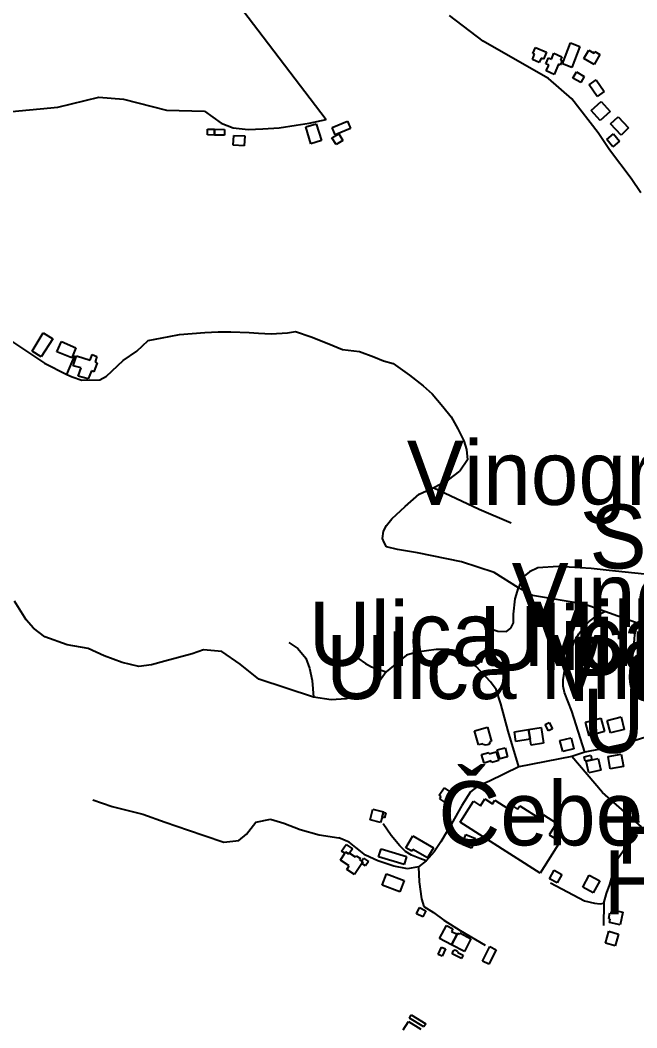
# Model space of a CAD drawing. Extents: x -8864 to 13231, y -7697 to 8949.
# Drawn here: x -3582 to -2985, y -2089 to -1114 of the extents above; entities that cross this region are included whole.
import ezdxf

# ---------------------------------------------------------------- set-up
doc = ezdxf.new("R2010")
doc.units = 0
for name, color, linetype in [('OSM_BUILDING_BARN', 9, 'CONTINUOUS'), ('OSM_BUILDING_GARAGE', 9, 'CONTINUOUS'), ('OSM_BUILDING_HOUSE', 9, 'CONTINUOUS'), ('OSM_BUILDING_ROOF', 9, 'CONTINUOUS'), ('OSM_BUILDING_YES', 9, 'CONTINUOUS'), ('OSM_HIGHWAY_FOOTWAY', 8, 'CONTINUOUS'), ('OSM_HIGHWAY_LIVING_STREET', 8, 'CONTINUOUS'), ('OSM_HIGHWAY_RESIDENTIAL', 8, 'CONTINUOUS'), ('OSM_HIGHWAY_SERVICE', 8, 'CONTINUOUS'), ('OSM_HIGHWAY_UNCLASSIFIED', 8, 'CONTINUOUS'), ('OSM_LABELS', 8, 'CONTINUOUS'), ('OSM_LEISURE_SWIMMING_POOL', 3, 'CONTINUOUS')]:
    doc.layers.add(name, color=color, linetype=linetype)

msp = doc.modelspace()

# ---------------------------------------------------------------- linework, layer by layer
at = {"layer": 'OSM_BUILDING_BARN'}
for p, q in [((-3134.663438, -2024.592746), (-3127.473544, -2010.415393)), ((-3121.462824, -2013.473254), (-3128.652717, -2027.650607)), ((-3127.473544, -2010.415393), (-3121.462824, -2013.473254)), ((-3128.652717, -2027.650607), (-3134.663438, -2024.592746))]:
    msp.add_line(p, q, dxfattribs=at)
at = {"layer": 'OSM_BUILDING_GARAGE'}
for p, q in [((-3074.119787, -1795.586795), (-3070.176448, -1793.574167)), ((-3070.176448, -1793.574167), (-3066.991149, -1799.845561)), ((-3070.934488, -1801.847069), (-3074.119787, -1795.586795)), ((-3066.991149, -1799.845561), (-3070.934488, -1801.847069)), ((-3120.505703, -1820.260949), (-3112.841077, -1818.081529)), ((-3118.024845, -1828.967512), (-3120.505703, -1820.260949)), ((-3112.841077, -1818.081529), (-3110.360219, -1826.776972)), ((-3110.360219, -1826.776972), (-3118.024845, -1828.967512)), ((-3036.263733, -1826.854808), (-3029.701711, -1825.431513)), ((-3035.329583, -1831.169171), (-3036.263733, -1826.854808)), ((-3028.767561, -1829.734757), (-3035.329583, -1831.169171)), ((-3029.701711, -1825.431513), (-3028.767561, -1829.734757)), ((-3270.972794, -1918.145843), (-3266.669578, -1911.707657)), ((-3267.856408, -1920.236308), (-3270.972794, -1918.145843)), ((-3267.029456, -1919.002044), (-3267.856408, -1920.236308)), ((-3264.449057, -1920.725565), (-3267.029456, -1919.002044)), ((-3266.669578, -1911.707657), (-3260.452119, -1915.866347)), ((-3263.782901, -1919.735931), (-3264.449057, -1920.725565)), ((-3263.269884, -1920.080635), (-3263.782901, -1919.735931)), ((-3260.452119, -1915.866347), (-3263.269884, -1920.080635))]:
    msp.add_line(p, q, dxfattribs=at)
at = {"layer": 'OSM_BUILDING_HOUSE'}
for p, q in [((-3085.850263, -1146.441933), (-3083.285178, -1140.459646)), ((-3083.285178, -1140.459646), (-3072.841073, -1144.951921)), ((-3057.228514, -1156.316042), (-3049.426063, -1136.18976)), ((-3049.426063, -1136.18976), (-3040.551636, -1139.625684)), ((-3040.551636, -1139.625684), (-3048.354087, -1159.763085)), ((-3086.363279, -1152.157352), (-3084.211671, -1147.15358)), ((-3084.211671, -1147.15358), (-3085.850263, -1146.441933)), ((-3072.841073, -1144.951921), (-3075.773692, -1151.779289)), ((-3073.308148, -1156.316042), (-3070.758377, -1150.489428)), ((-3070.758377, -1150.489428), (-3067.978898, -1151.701453)), ((-3067.978898, -1151.701453), (-3065.536325, -1146.108348)), ((-3065.536325, -1146.108348), (-3057.802786, -1149.488674)), ((-3057.802786, -1149.488674), (-3059.188698, -1152.657729)), ((-3079.678746, -1155.037301), (-3086.363279, -1152.157352)), ((-3077.887015, -1150.867491), (-3079.678746, -1155.037301)), ((-3075.773692, -1151.779289), (-3077.887015, -1150.867491)), ((-3070.528668, -1157.539186), (-3073.308148, -1156.316042)), ((-3073.032497, -1163.265725), (-3070.528668, -1157.539186)), ((-3061.011056, -1156.827539), (-3065.298959, -1166.646051)), ((-3059.387779, -1157.539186), (-3061.011056, -1156.827539)), ((-3057.557763, -1153.358257), (-3059.387779, -1157.539186)), ((-3059.188698, -1152.657729), (-3057.557763, -1153.358257)), ((-3048.354087, -1159.763085), (-3057.228514, -1156.316042)), ((-3065.298959, -1166.646051), (-3073.032497, -1163.265725)), ((-3031.570012, -1176.720311), (-3024.533257, -1171.883332)), ((-3023.867101, -1187.91764), (-3031.570012, -1176.720311)), ((-3024.533257, -1171.883332), (-3016.830347, -1183.080661)), ((-3016.830347, -1183.080661), (-3023.867101, -1187.91764)), ((-3029.563886, -1201.51678), (-3019.808908, -1192.676783)), ((-3019.808908, -1192.676783), (-3011.011051, -1202.39522)), ((-3020.766029, -1211.224097), (-3029.563886, -1201.51678)), ((-3011.011051, -1202.39522), (-3020.766029, -1211.224097)), ((-3010.720086, -1214.526586), (-3003.400024, -1207.632501)), ((-3003.400024, -1207.632501), (-2993.338767, -1218.318333)), ((-3305.628235, -1217.462132), (-3295.475094, -1214.382033)), ((-3300.697147, -1233.685472), (-3305.628235, -1217.462132)), ((-3295.475094, -1214.382033), (-3290.544006, -1230.605373)), ((-3000.651172, -1225.212419), (-3010.720086, -1214.526586)), ((-2993.338767, -1218.318333), (-3000.651172, -1225.212419)), ((-3290.544006, -1230.605373), (-3300.697147, -1233.685472)), ((-3570.421526, -1434.347837), (-3559.740054, -1416.779038)), ((-3550.498093, -1422.327665), (-3561.792122, -1439.785269)), ((-3559.740054, -1416.779038), (-3550.498093, -1422.327665)), ((-3546.393958, -1434.859333), (-3541.876346, -1424.996343)), ((-3541.876346, -1424.996343), (-3528.109117, -1431.256618)), ((-3528.109117, -1431.256618), (-3532.121368, -1440.808262)), ((-3561.792122, -1439.785269), (-3570.421526, -1434.347837)), ((-3532.121368, -1440.808262), (-3546.393958, -1434.859333)), ((-3530.781399, -1448.51407), (-3527.397019, -1438.862351)), ((-3527.397019, -1438.862351), (-3514.250003, -1442.965444)), ((-3514.250003, -1442.965444), (-3512.297476, -1437.628087)), ((-3512.297476, -1437.628087), (-3507.680324, -1439.373847)), ((-3507.680324, -1439.373847), (-3509.426113, -1444.611128)), ((-3522.879407, -1450.371026), (-3530.781399, -1448.51407)), ((-3525.75077, -1458.477136), (-3522.879407, -1450.371026)), ((-3507.366388, -1445.534046), (-3510.758426, -1454.374043)), ((-3509.426113, -1444.611128), (-3507.366388, -1445.534046)), ((-3516.095333, -1461.257009), (-3525.75077, -1458.477136)), ((-3512.917691, -1453.33993), (-3516.095333, -1461.257009)), ((-3510.758426, -1454.374043), (-3512.917691, -1453.33993)), ((-3034.969706, -1793.374016), (-3020.191756, -1789.426596)), ((-3031.478128, -1806.461659), (-3034.969706, -1793.374016)), ((-3020.191756, -1789.426596), (-3016.700178, -1802.514239)), ((-3014.073838, -1791.75057), (-3000.612887, -1788.281288)), ((-3010.972766, -1803.781861), (-3014.073838, -1791.75057)), ((-3000.612887, -1788.281288), (-2997.504158, -1800.312579)), ((-3142.259151, -1801.691396), (-3129.73235, -1798.299951)), ((-3138.576149, -1815.312775), (-3142.259151, -1801.691396)), ((-3129.73235, -1798.299951), (-3126.049348, -1811.92133)), ((-3090.092223, -1800.568328), (-3078.017184, -1798.589058)), ((-3088.5838, -1809.786387), (-3090.092223, -1800.568328)), ((-3078.017184, -1798.589058), (-3075.55164, -1813.622612)), ((-3016.700178, -1802.514239), (-3031.478128, -1806.461659)), ((-2997.504158, -1800.312579), (-3010.972766, -1803.781861)), ((-3127.61137, -1813.311266), (-3128.606776, -1814.845756)), ((-3126.049348, -1811.92133), (-3127.856393, -1812.410587)), ((-3127.856393, -1812.410587), (-3127.61137, -1813.311266)), ((-3087.626679, -1815.601882), (-3088.5838, -1809.786387)), ((-3134.349502, -1814.167467), (-3138.576149, -1815.312775)), ((-3135.559303, -1824.63091), (-3128.453636, -1822.607162)), ((-3134.104479, -1815.068146), (-3134.349502, -1814.167467)), ((-3131.792075, -1815.557404), (-3134.104479, -1815.068146)), ((-3128.606776, -1814.845756), (-3131.792075, -1815.557404)), ((-3128.453636, -1822.607162), (-3128.070788, -1823.952621)), ((-3128.070788, -1823.952621), (-3121.317341, -1822.028949)), ((-3121.317341, -1822.028949), (-3118.951338, -1830.33521)), ((-3075.55164, -1813.622612), (-3087.626679, -1815.601882)), ((-3133.200957, -1832.914932), (-3135.559303, -1824.63091)), ((-3126.17186, -1830.913423), (-3133.200957, -1832.914932)), ((-3125.781354, -1832.281121), (-3126.17186, -1830.913423)), ((-3118.951338, -1830.33521), (-3125.781354, -1832.281121)), ((-3034.303549, -1831.180291), (-3022.764498, -1828.533852)), ((-3031.723151, -1842.455457), (-3034.303549, -1831.180291)), ((-3022.764498, -1828.533852), (-3020.184099, -1839.809017)), ((-3013.223915, -1826.487865), (-3000.398492, -1824.230608)), ((-3011.110591, -1838.485798), (-3013.223915, -1826.487865)), ((-3000.398492, -1824.230608), (-2998.292826, -1836.228541)), ((-3020.184099, -1839.809017), (-3031.723151, -1842.455457)), ((-2998.292826, -1836.228541), (-3011.110591, -1838.485798)), ((-3208.890092, -1914.876712), (-3202.22853, -1903.279081)), ((-3202.22853, -1903.279081), (-3182.205556, -1914.787756)), ((-3154.380132, -1911.563103), (-3150.681816, -1902.156013)), ((-3150.681816, -1902.156013), (-3141.547053, -1905.747609)), ((-3141.547053, -1905.747609), (-3145.245369, -1915.1547)), ((-3272.197909, -1926.730091), (-3267.856408, -1920.236308)), ((-3267.856408, -1920.236308), (-3267.029456, -1919.002044)), ((-3267.029456, -1919.002044), (-3264.449057, -1920.725565)), ((-3264.449057, -1920.725565), (-3263.782901, -1919.735931)), ((-3263.782901, -1919.735931), (-3263.269884, -1920.080635)), ((-3263.269884, -1920.080635), (-3257.787494, -1923.750067)), ((-3235.176466, -1923.627753), (-3232.833433, -1915.81075)), ((-3232.833433, -1915.81075), (-3208.185651, -1923.205212)), ((-3202.994226, -1918.257038), (-3208.890092, -1914.876712)), ((-3201.952879, -1916.444561), (-3202.994226, -1918.257038)), ((-3187.825771, -1924.56179), (-3201.952879, -1916.444561)), ((-3182.205556, -1914.787756), (-3187.825771, -1924.56179)), ((-3145.245369, -1915.1547), (-3154.380132, -1911.563103)), ((-3263.645075, -1932.45663), (-3272.197909, -1926.730091)), ((-3251.570036, -1930.110417), (-3258.652732, -1940.707294)), ((-3257.787494, -1923.750067), (-3256.998827, -1922.571401)), ((-3256.998827, -1922.571401), (-3252.749209, -1925.406872)), ((-3252.749209, -1925.406872), (-3253.537877, -1926.585538)), ((-3253.537877, -1926.585538), (-3251.784431, -1927.764204)), ((-3251.784431, -1927.764204), (-3250.551659, -1928.587047)), ((-3250.551659, -1928.587047), (-3251.570036, -1930.110417)), ((-3210.528684, -1931.022216), (-3235.176466, -1923.627753)), ((-3208.185651, -1923.205212), (-3210.528684, -1931.022216)), ((-3265.911538, -1935.848075), (-3263.645075, -1932.45663)), ((-3258.652732, -1940.707294), (-3265.911538, -1935.848075)), ((-3231.638946, -1950.926107), (-3227.496526, -1940.051244)), ((-3227.496526, -1940.051244), (-3210.467428, -1946.556147)), ((-3210.467428, -1946.556147), (-3214.617505, -1957.431011)), ((-3037.626674, -1952.949855), (-3031.309675, -1941.341105)), ((-3031.309675, -1941.341105), (-3021.202476, -1946.845254)), ((-3021.202476, -1946.845254), (-3027.519475, -1958.454004)), ((-3214.617505, -1957.431011), (-3231.638946, -1950.926107)), ((-3027.519475, -1958.454004), (-3037.626674, -1952.949855)), ((-3012.488846, -1983.339429), (-3011.332643, -1977.813041)), ((-3011.332643, -1977.813041), (-3010.015645, -1978.091028)), ((-3010.015645, -1978.091028), (-3009.357145, -1974.921973)), ((-3009.357145, -1974.921973), (-2999.012581, -1977.090274)), ((-2999.012581, -1977.090274), (-3001.577665, -1989.366194)), ((-3011.171847, -1983.606296), (-3012.488846, -1983.339429)), ((-3011.92223, -1987.197893), (-3011.171847, -1983.606296)), ((-3001.577665, -1989.366194), (-3011.92223, -1987.197893)), ((-3176.148894, -2002.642868), (-3169.602186, -1990.066722)), ((-3169.602186, -1990.066722), (-3163.300501, -1993.346972)), ((-3159.334191, -1998.506417), (-3164.625156, -2008.658513)), ((-3164.625156, -2008.658513), (-3159.334191, -1998.506417)), ((-3163.300501, -1993.346972), (-3164.563901, -1995.782141)), ((-3164.563901, -1995.782141), (-3159.334191, -1998.506417)), ((-3159.334191, -1998.506417), (-3158.775232, -1997.416706)), ((-3158.775232, -1997.416706), (-3157.014129, -1998.339624)), ((-3157.014129, -1998.339624), (-3156.470485, -1997.305511)), ((-3156.470485, -1997.305511), (-3145.804327, -2002.865258)), ((-3015.804313, -2007.179621), (-3012.519473, -1995.682065)), ((-3012.519473, -1995.682065), (-3002.97889, -1998.406341)), ((-3002.97889, -1998.406341), (-3006.271387, -2009.915016)), ((-3164.625156, -2008.658513), (-3176.148894, -2002.642868)), ((-3145.804327, -2002.865258), (-3152.197896, -2015.130058)), ((-3006.271387, -2009.915016), (-3015.804313, -2007.179621)), ((-3152.197896, -2015.130058), (-3164.625156, -2008.658513)), ((-3211.401578, -2091.009476), (-3206.393921, -2082.892246)), ((-3206.393921, -2082.892246), (-3194.326538, -2090.342306))]:
    msp.add_line(p, q, dxfattribs=at)
at = {"layer": 'OSM_BUILDING_ROOF'}
for p, q in [((-3231.883969, -1885.365579), (-3230.574628, -1880.550838)), ((-3230.574628, -1880.550838), (-3228.139712, -1881.218008)), ((-3228.139712, -1881.218008), (-3229.441396, -1886.021629)), ((-3229.441396, -1886.021629), (-3231.883969, -1885.365579))]:
    msp.add_line(p, q, dxfattribs=at)
at = {"layer": 'OSM_BUILDING_YES'}
for p, q in [((-3036.592983, -1151.31227), (-3031.922232, -1143.228399)), ((-3031.922232, -1143.228399), (-3026.830348, -1146.163945)), ((-3026.830348, -1146.163945), (-3025.888541, -1144.52938)), ((-3021.018709, -1147.342612), (-3026.631267, -1157.061048)), ((-3025.888541, -1144.52938), (-3021.018709, -1147.342612)), ((-3026.631267, -1157.061048), (-3036.592983, -1151.31227)), ((-3047.128972, -1170.115333), (-3043.629737, -1164.177523)), ((-3043.629737, -1164.177523), (-3036.133565, -1168.591962)), ((-3036.133565, -1168.591962), (-3039.6328, -1174.529771)), ((-3039.6328, -1174.529771), (-3047.128972, -1170.115333)), ((-3280.069273, -1218.073704), (-3265.283667, -1211.913505)), ((-3277.151968, -1225.078985), (-3280.069273, -1218.073704)), ((-3265.283667, -1211.913505), (-3262.366362, -1218.918786)), ((-3400.84264, -1225.201299), (-3400.804355, -1219.641553)), ((-3394.020281, -1225.245777), (-3400.84264, -1225.201299)), ((-3400.804355, -1219.641553), (-3393.981996, -1219.686031)), ((-3394.020281, -1225.245777), (-3393.981996, -1219.686031)), ((-3393.981996, -1219.686031), (-3394.020281, -1225.245777)), ((-3384.303588, -1225.301375), (-3394.020281, -1225.245777)), ((-3393.981996, -1219.686031), (-3384.27296, -1219.741628)), ((-3384.27296, -1219.741628), (-3384.303588, -1225.301375)), ((-3375.83498, -1235.119887), (-3375.390876, -1225.534884)), ((-3375.390876, -1225.534884), (-3364.763004, -1226.024142)), ((-3364.763004, -1226.024142), (-3365.207108, -1235.609144)), ((-3280.306639, -1227.947814), (-3273.805873, -1224.07823)), ((-3276.409242, -1234.519434), (-3280.306639, -1227.947814)), ((-3262.366362, -1218.918786), (-3277.151968, -1225.078985)), ((-3273.805873, -1224.07823), (-3269.900819, -1230.66097)), ((-3014.334175, -1229.593499), (-3007.795124, -1224.100469)), ((-3007.795124, -1224.100469), (-3001.9452, -1231.09463)), ((-3365.207108, -1235.609144), (-3375.83498, -1235.119887)), ((-3269.900819, -1230.66097), (-3276.409242, -1234.519434)), ((-3008.484251, -1236.57654), (-3014.334175, -1229.593499)), ((-3001.9452, -1231.09463), (-3008.484251, -1236.57654)), ((-3103.836482, -1802.825585), (-3090.092223, -1800.568328)), ((-3102.328059, -1812.043644), (-3103.836482, -1802.825585)), ((-3090.092223, -1800.568328), (-3088.5838, -1809.786387)), ((-3088.5838, -1809.786387), (-3102.328059, -1812.043644)), ((-3059.801255, -1811.142965), (-3048.920703, -1808.374212)), ((-3057.090688, -1821.806559), (-3059.801255, -1811.142965)), ((-3048.920703, -1808.374212), (-3046.202479, -1819.037805)), ((-3046.202479, -1819.037805), (-3057.090688, -1821.806559)), ((-3176.585341, -1864.08287), (-3171.838021, -1856.955275)), ((-3171.838021, -1856.955275), (-3161.669566, -1863.738165)), ((-3174.6175, -1865.39497), (-3176.585341, -1864.08287)), ((-3176.079981, -1867.58551), (-3174.6175, -1865.39497)), ((-3169.219338, -1872.155621), (-3176.079981, -1867.58551)), ((-3167.756857, -1869.965081), (-3169.219338, -1872.155621)), ((-3166.416887, -1870.854641), (-3167.756857, -1869.965081)), ((-3161.669566, -1863.738165), (-3166.416887, -1870.854641)), ((-3156.225462, -1890.235917), (-3143.315813, -1869.920603)), ((-3143.315813, -1869.920603), (-3136.615965, -1874.179369)), ((-3136.615965, -1874.179369), (-3132.419946, -1867.57439)), ((-3132.419946, -1867.57439), (-3124.946745, -1872.322414)), ((-3124.946745, -1872.322414), (-3122.718567, -1868.819774)), ((-3122.718567, -1868.819774), (-3110.046284, -1876.881406)), ((-3243.499591, -1887.74515), (-3240.689483, -1877.392902)), ((-3240.689483, -1877.392902), (-3230.475087, -1880.172776)), ((-3230.475087, -1880.172776), (-3231.883969, -1885.365579)), ((-3110.046284, -1876.881406), (-3107.641995, -1873.100778)), ((-3107.641995, -1873.100778), (-3100.73541, -1877.492978)), ((-3100.73541, -1877.492978), (-3098.6374, -1874.190489)), ((-3098.6374, -1874.190489), (-3078.25455, -1887.155817)), ((-3233.277538, -1890.525023), (-3243.499591, -1887.74515)), ((-3231.883969, -1885.365579), (-3233.277538, -1890.525023)), ((-3079.004933, -1939.339596), (-3156.225462, -1890.235917)), ((-3078.25455, -1887.155817), (-3075.689465, -1883.130561)), ((-3075.689465, -1883.130561), (-3063.155007, -1891.103237)), ((-3063.155007, -1891.103237), (-3070.214732, -1902.21161)), ((-3059.671087, -1908.905545), (-3079.004933, -1939.339596)), ((-3070.214732, -1902.21161), (-3059.671087, -1908.905545)), ((-3251.784431, -1927.764204), (-3249.870189, -1924.895375)), ((-3250.551659, -1928.587047), (-3251.784431, -1927.764204)), ((-3251.570036, -1930.110417), (-3250.551659, -1928.587047)), ((-3248.032516, -1932.46775), (-3251.570036, -1930.110417)), ((-3249.870189, -1924.895375), (-3245.107554, -1928.08667)), ((-3245.107554, -1928.08667), (-3248.032516, -1932.46775)), ((-3069.870169, -1944.888223), (-3065.352557, -1936.670918)), ((-3065.352557, -1936.670918), (-3057.99421, -1940.718413)), ((-3062.511822, -1948.935718), (-3069.870169, -1944.888223)), ((-3057.99421, -1940.718413), (-3062.511822, -1948.935718)), ((-3198.61444, -1978.769317), (-3195.712449, -1972.775911)), ((-3192.35104, -1981.804939), (-3198.61444, -1978.769317)), ((-3195.712449, -1972.775911), (-3189.449049, -1975.800413)), ((-3189.449049, -1975.800413), (-3192.35104, -1981.804939)), ((-3205.452113, -2079.600877), (-3203.622098, -2076.620853)), ((-3203.622098, -2076.620853), (-3189.502648, -2085.305176)), ((-3191.332663, -2088.2852), (-3205.452113, -2079.600877)), ((-3189.502648, -2085.305176), (-3191.332663, -2088.2852))]:
    msp.add_line(p, q, dxfattribs=at)
at = {"layer": 'OSM_HIGHWAY_FOOTWAY'}
for p, q in [((-3020.857912, -1688.483842), (-3016.386243, -1686.315541)), ((-3037.136628, -1701.994025), (-3031.470471, -1695.844946)), ((-3031.470471, -1695.844946), (-3024.717025, -1690.663262)), ((-3024.717025, -1690.663262), (-3020.857912, -1688.483842)), ((-3041.478129, -1708.03191), (-3037.136628, -1701.994025)), ((-3048.254546, -1722.698521), (-3045.942142, -1715.504209)), ((-3045.942142, -1715.504209), (-3041.478129, -1708.03191))]:
    msp.add_line(p, q, dxfattribs=at)
at = {"layer": 'OSM_HIGHWAY_LIVING_STREET'}
for p, q in [((-3458.315847, -1424.129023), (-3437.910026, -1420.170484)), ((-3437.910026, -1420.170484), (-3427.856426, -1418.380245)), ((-3427.856426, -1418.380245), (-3403.277556, -1416.367617)), ((-3403.277556, -1416.367617), (-3390.321965, -1415.700448)), ((-3390.321965, -1415.700448), (-3378.03253, -1415.700448)), ((-3378.03253, -1415.700448), (-3360.383218, -1416.367617)), ((-3360.383218, -1416.367617), (-3351.447535, -1417.034787)), ((-3589.38018, -1425.352167), (-3558.553224, -1445.912109)), ((-3469.188743, -1434.470151), (-3458.315847, -1424.129023)), ((-3482.328101, -1443.26567), (-3469.188743, -1434.470151)), ((-3558.553224, -1445.912109), (-3536.776805, -1456.809212)), ((-3498.415392, -1458.454897), (-3482.328101, -1443.26567)), ((-3536.776805, -1456.809212), (-3531.73852, -1459.322217)), ((-3531.73852, -1459.322217), (-3522.358733, -1462.446795)), ((-3522.358733, -1462.446795), (-3504.893188, -1462.024254)), ((-3504.893188, -1462.024254), (-3498.415392, -1458.454897))]:
    msp.add_line(p, q, dxfattribs=at)
at = {"layer": 'OSM_HIGHWAY_RESIDENTIAL'}
for p, q in [((-3133.913055, -1134.555195), (-3166.570026, -1109.703129)), ((-3085.038624, -1162.49848), (-3133.913055, -1134.555195)), ((-3070.865575, -1170.504515), (-3085.038624, -1162.49848)), ((-3048.070779, -1190.230495), (-3070.865575, -1170.504515)), ((-3022.718556, -1223.266508), (-3048.070779, -1190.230495)), ((-3011.661893, -1239.612162), (-3022.718556, -1223.266508)), ((-2990.697113, -1267.377535), (-3011.661893, -1239.612162)), ((-2981.554692, -1281.032272), (-2990.697113, -1267.377535)), ((-3182.450579, -1566.692038), (-3167.542461, -1558.897274)), ((-3167.542461, -1558.897274), (-3156.707851, -1550.44646)), ((-3196.018728, -1572.696564), (-3182.450579, -1566.692038)), ((-3209.586876, -1584.605541), (-3196.018728, -1572.696564)), ((-3222.374014, -1596.725788), (-3209.586876, -1584.605541)), ((-3227.603724, -1602.952704), (-3222.374014, -1596.725788)), ((-3231.271412, -1615.640045), (-3230.383203, -1608.52357)), ((-3230.383203, -1608.52357), (-3227.603724, -1602.952704)), ((-3229.939099, -1619.531868), (-3231.271412, -1615.640045)), ((-3227.710921, -1623.64608), (-3229.939099, -1619.531868)), ((-3217.052421, -1626.314758), (-3227.710921, -1623.64608)), ((-3197.703261, -1629.428216), (-3217.052421, -1626.314758)), ((-3155.107544, -1638.212615), (-3197.703261, -1629.428216)), ((-3123.522548, -1648.676058), (-3155.107544, -1638.212615)), ((-3080.995744, -1644.072588), (-3089.16573, -1647.897693)), ((-3061.53173, -1642.682651), (-3080.995744, -1644.072588)), ((-3029.380119, -1644.761996), (-3061.53173, -1642.682651)), ((-3012.17491, -1646.674549), (-3029.380119, -1644.761996)), ((-2971.684859, -1650.677567), (-3012.17491, -1646.674549)), ((-3099.709376, -1663.275952), (-3123.522548, -1648.676058)), ((-3095.942147, -1653.279528), (-3099.709376, -1663.275952)), ((-3089.16573, -1647.897693), (-3095.942147, -1653.279528)), ((-3103.017186, -1674.161935), (-3099.709376, -1663.275952)), ((-3086.340309, -1670.937282), (-3099.709376, -1663.275952)), ((-3104.793603, -1688.850785), (-3103.017186, -1674.161935)), ((-3036.432187, -1679.176826), (-3086.340309, -1670.937282)), ((-3016.386243, -1686.315541), (-3036.432187, -1679.176826)), ((-2986.646576, -1696.901298), (-3016.386243, -1686.315541)), ((-3137.488859, -1691.297073), (-3134.158078, -1697.968769)), ((-3104.571551, -1697.079209), (-3104.793603, -1688.850785)), ((-3134.158078, -1697.968769), (-3128.147358, -1702.53888)), ((-3128.147358, -1702.53888), (-3119.916116, -1705.429948)), ((-3119.916116, -1705.429948), (-3111.577677, -1705.763533)), ((-3111.577677, -1705.763533), (-3107.128979, -1702.53888)), ((-3107.128979, -1702.53888), (-3104.571551, -1697.079209)), ((-2974.265258, -1701.271258), (-2986.646576, -1696.901298)), ((-3322.174944, -1716.115781), (-3313.315831, -1722.198143)), ((-3313.315831, -1722.198143), (-3305.490409, -1731.393964)), ((-3198.231592, -1725.533991), (-3208.246907, -1728.491776)), ((-3179.602187, -1723.187778), (-3198.231592, -1725.533991)), ((-3167.680287, -1722.92091), (-3179.602187, -1723.187778)), ((-3154.648126, -1729.158946), (-3167.680287, -1722.92091)), ((-3053.951331, -1735.541535), (-3048.254546, -1722.698521)), ((-3305.490409, -1731.393964), (-3301.929919, -1741.179117)), ((-3208.246907, -1728.491776), (-3227.795148, -1744.659519)), ((-3140.942152, -1739.522313), (-3154.648126, -1729.158946)), ((-3056.516416, -1752.387566), (-3053.951331, -1735.541535)), ((-3301.929919, -1741.179117), (-3299.441404, -1753.021377)), ((-3227.795148, -1744.659519), (-3235.857936, -1755.934684)), ((-3126.983498, -1754.411314), (-3140.942152, -1739.522313)), ((-3298.277545, -1769.278075), (-3351.110629, -1751.620321)), ((-3299.441404, -1753.021377), (-3298.277545, -1769.278075)), ((-3121.592992, -1761.583386), (-3126.983498, -1754.411314)), ((-3056.508759, -1758.414331), (-3056.516416, -1752.387566)), ((-3244.196375, -1762.461826), (-3255.459776, -1767.054177)), ((-3235.857936, -1755.934684), (-3244.196375, -1762.461826)), ((-3116.960526, -1775.560589), (-3121.592992, -1761.583386)), ((-3055.184103, -1764.719083), (-3056.508759, -1758.414331)), ((-3048.124378, -1782.621467), (-3055.184103, -1764.719083)), ((-3281.041708, -1771.646527), (-3298.277545, -1769.278075)), ((-3266.723177, -1770.668012), (-3281.041708, -1771.646527)), ((-3255.459776, -1767.054177), (-3266.723177, -1770.668012)), ((-3109.724691, -1802.191774), (-3116.960526, -1775.560589)), ((-3035.781344, -1822.418131), (-3048.124378, -1782.621467)), ((-3099.357155, -1836.695559), (-3109.724691, -1802.191774)), ((-2976.746116, -1807.907193), (-2999.357144, -1814.934712)), ((-3035.781344, -1822.418131), (-3048.223918, -1826.498985)), ((-3020.972767, -1819.426987), (-3035.781344, -1822.418131)), ((-2999.357144, -1814.934712), (-3020.972767, -1819.426987)), ((-3048.223918, -1826.498985), (-3099.357155, -1836.695559)), ((-3018.430653, -1861.44755), (-3048.223918, -1826.498985)), ((-3099.357155, -1836.695559), (-3128.009532, -1850.316938)), ((-3128.009532, -1850.316938), (-3139.341846, -1855.109439)), ((-3146.194833, -1860.713663), (-3154.74001, -1873.968099)), ((-3139.341846, -1855.109439), (-3146.194833, -1860.713663)), ((-2980.697112, -1894.472443), (-3018.430653, -1861.44755)), ((-3154.74001, -1873.968099), (-3164.617499, -1891.859362)), ((-3164.617499, -1891.859362), (-3175.115203, -1909.127935)), ((-2991.240758, -1907.348816), (-2985.612886, -1899.175989)), ((-2985.612886, -1899.175989), (-2980.697112, -1894.472443)), ((-3263.537878, -1909.4504), (-3273.805873, -1905.236112)), ((-3257.274477, -1914.687681), (-3263.537878, -1909.4504)), ((-3175.115203, -1909.127935), (-3181.516429, -1918.835252)), ((-3003.591448, -1925.362394), (-2991.240758, -1907.348816)), ((-3248.032516, -1922.082143), (-3257.274477, -1914.687681)), ((-3181.516429, -1918.835252), (-3189.280596, -1927.541814)), ((-3235.811994, -1927.519575), (-3248.032516, -1922.082143)), ((-3220.306633, -1932.656781), (-3235.811994, -1927.519575)), ((-3189.280596, -1927.541814), (-3196.508774, -1933.379548)), ((-3006.922229, -1934.402541), (-3003.591448, -1925.362394)), ((-3207.136646, -1935.114189), (-3220.306633, -1932.656781)), ((-3196.508774, -1933.379548), (-3207.136646, -1935.114189)), ((-3011.378585, -1950.381252), (-3006.922229, -1934.402541)), ((-3017.25148, -1968.606101), (-3014.709367, -1959.009979)), ((-3014.709367, -1959.009979), (-3011.378585, -1950.381252)), ((-3020.873226, -1969.073119), (-3017.25148, -1968.606101))]:
    msp.add_line(p, q, dxfattribs=at)
at = {"layer": 'OSM_HIGHWAY_SERVICE'}
for p, q in [((-3545.620604, -1198.358844), (-3505.781396, -1188.495854)), ((-3505.781396, -1188.495854), (-3481.952909, -1190.55296)), ((-3589.985081, -1202.461937), (-3545.620604, -1198.358844)), ((-3481.952909, -1190.55296), (-3440.467453, -1201.227673)), ((-3440.467453, -1201.227673), (-3403.499608, -1202.050516)), ((-3403.499608, -1202.050516), (-3387.427631, -1213.614788)), ((-3387.427631, -1213.614788), (-3375.926864, -1218.229377)), ((-3375.926864, -1218.229377), (-3361.347996, -1219.875062)), ((-3347.174947, -1219.363566), (-3331.462847, -1218.129302)), ((-3331.462847, -1218.129302), (-3314.831911, -1215.560699)), ((-3314.831911, -1215.560699), (-3302.404651, -1213.714863)), ((-3302.404651, -1213.714863), (-3286.079994, -1210.06767)), ((-3361.347996, -1219.875062), (-3347.174947, -1219.363566)), ((-3536.776805, -1456.809212), (-3529.242348, -1438.65108)), ((-3137.825766, -1587.718999), (-3182.450579, -1566.692038)), ((-3106.891612, -1600.928956), (-3137.825766, -1587.718999)), ((-3576.248479, -1694.2215), (-3587.404682, -1676.363595)), ((-3569.104527, -1702.260893), (-3576.248479, -1694.2215)), ((-3558.170376, -1710.745066), (-3569.104527, -1702.260893)), ((-2986.646576, -1696.901298), (-2988.989609, -1724.588834)), ((-3536.524125, -1718.562069), (-3558.170376, -1710.745066)), ((-3516.210187, -1722.131426), (-3536.524125, -1718.562069)), ((-3500.589971, -1729.270141), (-3516.210187, -1722.131426)), ((-3404.617526, -1723.243376), (-3415.551677, -1727.268632)), ((-3386.761475, -1725.033614), (-3404.617526, -1723.243376)), ((-3369.127476, -1737.087144), (-3386.761475, -1725.033614)), ((-3483.178024, -1735.519296), (-3500.589971, -1729.270141)), ((-3467.106047, -1739.322162), (-3483.178024, -1735.519296)), ((-3441.891649, -1734.407346), (-3454.831926, -1737.976703)), ((-3415.551677, -1727.268632), (-3441.891649, -1734.407346)), ((-3255.168811, -1731.527398), (-3247.825778, -1736.642364)), ((-3454.831926, -1737.976703), (-3467.106047, -1739.322162)), ((-3351.110629, -1751.620321), (-3369.127476, -1737.087144)), ((-3247.825778, -1736.642364), (-3242.044767, -1739.867017)), ((-3242.044767, -1739.867017), (-3227.795148, -1744.659519)), ((-3511.692576, -1868.46395), (-3493.132084, -1874.835419)), ((-3493.132084, -1874.835419), (-3463.28522, -1882.307718)), ((-3463.28522, -1882.307718), (-3441.807423, -1889.94681)), ((-3441.807423, -1889.94681), (-3419.242336, -1897.774933)), ((-3363.009558, -1901.77795), (-3354.089189, -1890.135841)), ((-3354.089189, -1890.135841), (-3339.717059, -1887.222534)), ((-3339.717059, -1887.222534), (-3326.792096, -1891.047639)), ((-3326.792096, -1891.047639), (-3311.141252, -1897.052166)), ((-3419.242336, -1897.774933), (-3404.135137, -1902.87878)), ((-3311.141252, -1897.052166), (-3292.75687, -1902.511836)), ((-3223.078455, -1903.078931), (-3230.781366, -1891.570256)), ((-3404.135137, -1902.87878), (-3385.031, -1909.428161)), ((-3385.031, -1909.428161), (-3370.291335, -1907.971507)), ((-3370.291335, -1907.971507), (-3363.009558, -1901.77795)), ((-3292.75687, -1902.511836), (-3273.805873, -1905.236112)), ((-3214.762987, -1913.041996), (-3223.078455, -1903.078931)), ((-3209.265284, -1918.379352), (-3214.762987, -1913.041996)), ((-3203.26222, -1921.926471), (-3209.265284, -1918.379352)), ((-3195.40617, -1925.262318), (-3203.26222, -1921.926471)), ((-3189.280596, -1927.541814), (-3195.40617, -1925.262318)), ((-3196.508774, -1933.379548), (-3195.865589, -1947.868247)), ((-3195.865589, -1947.868247), (-3193.606783, -1964.402933)), ((-3068.905391, -1948.735567), (-3036.118251, -1966.20429)), ((-3193.606783, -1964.402933), (-3191.347977, -1971.69732)), ((-3036.118251, -1966.20429), (-3026.409215, -1968.483786)), ((-3026.409215, -1968.483786), (-3020.873226, -1969.073119)), ((-3017.25148, -1968.606101), (-3017.42759, -1989.988885)), ((-3191.347977, -1971.69732), (-3182.205556, -1977.657368)), ((-3182.205556, -1977.657368), (-3172.044759, -1985.05183)), ((-3172.044759, -1985.05183), (-3156.225462, -1994.803626)), ((-3156.225462, -1994.803626), (-3132.197894, -2009.192249))]:
    msp.add_line(p, q, dxfattribs=at)
at = {"layer": 'OSM_HIGHWAY_UNCLASSIFIED'}
for p, q in [((-3440.72779, -1006.603193), (-3286.079994, -1210.06767)), ((-3351.447535, -1417.034787), (-3339.1581, -1417.713076)), ((-3339.1581, -1417.713076), (-3323.292861, -1416.590007)), ((-3323.292861, -1416.590007), (-3315.697148, -1415.478058)), ((-3315.697148, -1415.478058), (-3300.505723, -1420.392873)), ((-3300.505723, -1420.392873), (-3284.870193, -1426.653148)), ((-3284.870193, -1426.653148), (-3270.122871, -1432.679913)), ((-3270.122871, -1432.679913), (-3253.813528, -1434.692541)), ((-3253.813528, -1434.692541), (-3239.962071, -1439.829747)), ((-3239.962071, -1439.829747), (-3230.352576, -1443.632613)), ((-3230.352576, -1443.632613), (-3220.972789, -1446.312411)), ((-3220.972789, -1446.312411), (-3205.329602, -1457.487501)), ((-3205.329602, -1457.487501), (-3191.929907, -1467.761912)), ((-3191.929907, -1467.761912), (-3183.438328, -1475.590035)), ((-3183.438328, -1475.590035), (-3172.940624, -1487.877074)), ((-3172.940624, -1487.877074), (-3165.115202, -1497.940215)), ((-3165.115202, -1497.940215), (-3158.415355, -1509.560085)), ((-3158.415355, -1509.560085), (-3152.726227, -1521.28003)), ((-3152.726227, -1521.28003), (-3150.145829, -1529.664128)), ((-3150.145829, -1529.664128), (-3149.181051, -1539.515998)), ((-3149.181051, -1539.515998), (-3156.707851, -1550.44646))]:
    msp.add_line(p, q, dxfattribs=at)
at = {"layer": 'OSM_LEISURE_SWIMMING_POOL'}
for p, q in [((-3177.534806, -2018.021126), (-3174.403105, -2011.082563)), ((-3173.744606, -2019.733528), (-3177.534806, -2018.021126)), ((-3174.403105, -2011.082563), (-3170.612906, -2012.806084)), ((-3170.612906, -2012.806084), (-3173.744606, -2019.733528)), ((-3164.081512, -2017.465152), (-3162.573089, -2014.385052)), ((-3155.099887, -2021.87959), (-3164.081512, -2017.465152)), ((-3162.573089, -2014.385052), (-3161.271404, -2013.517732)), ((-3161.271404, -2013.517732), (-3158.713977, -2014.774234)), ((-3158.713977, -2014.774234), (-3158.55318, -2016.153051)), ((-3158.55318, -2016.153051), (-3153.507238, -2018.632698)), ((-3153.507238, -2018.632698), (-3155.099887, -2021.87959))]:
    msp.add_line(p, q, dxfattribs=at)

# ---------------------------------------------------------------- texts
at = {"layer": 'OSM_LABELS'}
for s, p in [('Vinogradniška cesta', (-3207.885846, -1583.11252)), ('Sončna pot', (-3031.191718, -1644.644835)), ('Vinogradniška cesta', (-3106.521921, -1701.242915)), ('Ulica Milke Volk', (-3302.756456, -1738.907577)), ('Ulica Milke Volk', (-3137.663711, -1743.019262)), ('Ulica Milke Volk', (-3286.147913, -1770.944861)), ('Povharska ulica', (-3052.001342, -1772.790079)), ('Ulica Milke Volk', (-3037.858294, -1823.099318)), ('Čebelarska ulica', (-3177.389296, -1912.576546)), ('Hudourniška ulica', (-3005.403599, -1930.280792)), ('Hudourniška ulica', (-3017.339535, -1979.297493))]:
    msp.add_text(s, height=62.042552, dxfattribs=at).set_placement(p)

doc.saveas('drawing.dxf')
